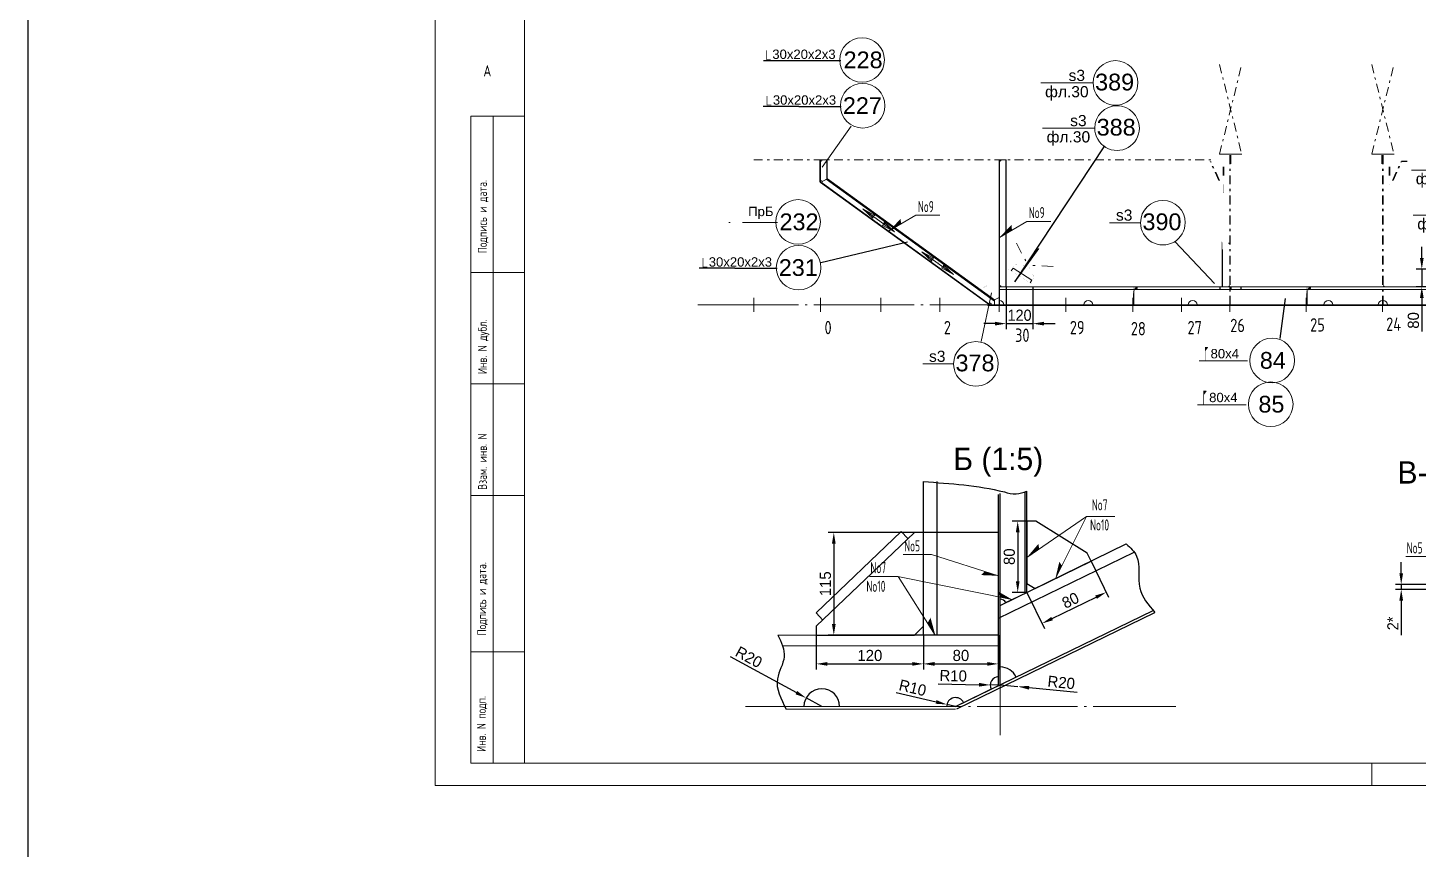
# Model space of a CAD drawing. Header units: millimetres. Extents: x 149544 to 197467, y -3118 to 25363.
# Drawn here: x 149544 to 155778, y 9845 to 13526 of the extents above; entities that cross this region are included whole.
import ezdxf

# ---------------------------------------------------------------- set-up
doc = ezdxf.new("R2010")
doc.units = ezdxf.units.MM
doc.header["$MEASUREMENT"] = 0
for name, pattern in [('K5LT32768', [0]), ('K5LT32769', [0]), ('K5LT32781', [90, 40, -20, 10, -20]), ('K5LT32790', [520, 450, -30, 10, -30]), ('K5LT32791', [0]), ('K5LT32793', [10, 5, -5]), ('K5LT32794', [10, 5, -5])]:
    doc.linetypes.add(name, pattern=pattern)
doc.layers.add('pen_035', color=1, linetype='Continuous')
doc.layers.add('pen_7', color=1, linetype='Continuous')
doc.layers.add('рабочие', color=250, linetype='Continuous', lineweight=20)
doc.styles.add('KTEXTSTYLE', font='GOST_AU.SHX', dxfattribs={"width": 0.96, "height": 5})
doc.styles.add('style5', font='arial.ttf', dxfattribs={"height": 3})
doc.dimstyles.new('PB20', dxfattribs={"dimscale": 20, "dimtxt": 2.5, "dimasz": 2.5, "dimexe": 1.25, "dimexo": 0, "dimtad": 1, "dimdec": 0, "dimtxsty": 'Standard', "dimcen": 2.5, "dimclrd": 7, "dimclre": 7, "dimclrt": 4, "dimadec": 0, "dimazin": 0, "dimtfac": 1, "dimtdec": 0, "dimtmove": 0, "dimatfit": 3, "dimfxl": 1.25, "dimarcsym": 0})
doc.dimstyles.new('PB5', dxfattribs={"dimscale": 20, "dimtxt": 2.5, "dimasz": 2.5, "dimexe": 1.25, "dimexo": 0, "dimtad": 1, "dimdec": 0, "dimlfac": 0.25, "dimtxsty": 'Standard', "dimcen": 2.5, "dimclrd": 7, "dimclre": 7, "dimclrt": 4, "dimadec": 0, "dimazin": 0, "dimtfac": 1, "dimtdec": 0, "dimtmove": 0, "dimatfit": 3, "dimfxl": 1.25, "dimarcsym": 0})

# ---------------------------------------------------------------- blocks, each defined once
blk = doc.blocks.new('*D2318')
at = {"color": 7, "lineweight": -2}
for p, q in [((155702, 11081.6), (155702, 11131.6)), ((155812.8, 11031.6), (155677, 11031.6)), ((155812.8, 11009.6), (155677, 11009.6)), ((155702, 11031.6), (155702, 11009.6)), ((155702, 10959.6), (155702, 10804.2))]:
    blk.add_line(p, q, dxfattribs=at)
at = {"color": 7}
for points in [[(155693.7, 11081.6), (155710.4, 11081.6), (155702, 11031.6)], [(155693.7, 10959.6), (155710.4, 10959.6), (155702, 11009.6)]]:
    blk.add_solid(points, dxfattribs=at)
at = {"layer": 'Defpoints', "color": 0}
for p in [(155702, 11009.6), (155812.8, 11031.6), (155812.8, 11009.6)]:
    blk.add_point(p, dxfattribs=at)
at = {"color": 4, "insert": (155664.5, 10856.9), "char_height": 50, "attachment_point": 5, "rotation": 90}
blk.add_mtext('\\H50.0;\\W0.965;\\Q0;\\H50.0;\\W0.965;\\Q0;\\Q0;2\\H50.0;\\W0.965;\\Q0;\\Q0;*', dxfattribs=at)
blk = doc.blocks.new('*D2398')
at = {"color": 7, "lineweight": -2}
for p, q in [((153930.7, 12364.7), (153930.7, 12175.4)), ((154050.7, 12364.7), (154050.7, 12175.4)), ((153880.7, 12200.4), (153830.7, 12200.4)), ((153930.7, 12200.4), (154050.7, 12200.4)), ((154100.7, 12200.4), (154150.7, 12200.4))]:
    blk.add_line(p, q, dxfattribs=at)
at = {"color": 7}
for points in [[(153880.7, 12208.7), (153880.7, 12192), (153930.7, 12200.4)], [(154100.7, 12208.7), (154100.7, 12192), (154050.7, 12200.4)]]:
    blk.add_solid(points, dxfattribs=at)
at = {"layer": 'Defpoints', "color": 0}
for p in [(153930.7, 12364.7), (154050.7, 12364.7), (154050.7, 12200.4)]:
    blk.add_point(p, dxfattribs=at)
at = {"color": 4, "insert": (153990.7, 12237.9), "char_height": 50, "attachment_point": 5}
blk.add_mtext('\\H50.0;\\W0.965;\\Q0;\\H50.0;\\W0.965;\\Q0;\\Q0;120', dxfattribs=at)
blk = doc.blocks.new('U433')
at = {"layer": 'pen_035', "color": 1, "linetype": 'K5LT32769', "lineweight": 18, "true_color": 0xff0000}
for p, q in [((-179599.7, -3381.7), (-179604.7, -3445)), ((-179599.7, -3381.7), (-179599.7, -3445)), ((-179604.7, -3445), (-179599.7, -3445))]:
    blk.add_line(p, q, dxfattribs=at)
blk = doc.blocks.new('U434')
at = {"layer": 'pen_035', "color": 1, "linetype": 'K5LT32769', "lineweight": 18, "true_color": 0xff0000}
for p in [(-179597.7, -3378.3), (-179587.7, -3372.5)]:
    blk.add_line(p, (-179586.4, -3371.3), dxfattribs=at)
blk = doc.blocks.new('U435')
at = {"layer": 'pen_035', "color": 1, "linetype": 'K5LT32769', "lineweight": 18, "true_color": 0xff0000}
for p in [(-179597.7, -3378.3), (-179586.4, -3371.3)]:
    blk.add_line(p, (-179585.8, -3369.7), dxfattribs=at)
blk = doc.blocks.new('U436')
at = {"layer": 'pen_035', "color": 1, "linetype": 'K5LT32769', "lineweight": 18, "true_color": 0xff0000}
for p in [(-179597.7, -3378.3), (-179585.8, -3369.7)]:
    blk.add_line(p, (-179585.9, -3368), dxfattribs=at)
blk = doc.blocks.new('U437')
at = {"layer": 'pen_035', "color": 1, "linetype": 'K5LT32769', "lineweight": 18, "true_color": 0xff0000}
for p in [(-179598.8, -3379.1), (-179585.9, -3368)]:
    blk.add_line(p, (-179586.7, -3366.4), dxfattribs=at)
blk = doc.blocks.new('U438')
at = {"layer": 'pen_035', "color": 1, "linetype": 'K5LT32769', "lineweight": 18, "true_color": 0xff0000}
for p in [(-179598.8, -3379.1), (-179586.7, -3366.4)]:
    blk.add_line(p, (-179588, -3365.4), dxfattribs=at)
blk = doc.blocks.new('U439')
at = {"layer": 'pen_035', "color": 1, "linetype": 'K5LT32769', "lineweight": 18, "true_color": 0xff0000}
blk.add_line((-179604.7, -3445), (-179599.7, -3381.7), dxfattribs=at)
blk = doc.blocks.new('U440')
at = {"layer": 'pen_035', "color": 1, "linetype": 'K5LT32769', "lineweight": 18, "true_color": 0xff0000}
for p in [(-179588, -3365.4), (-179589.7, -3365)]:
    blk.add_line(p, (-179604.7, -3365), dxfattribs=at)
blk = doc.blocks.new('U441')
at = {"layer": 'pen_035', "color": 1, "linetype": 'K5LT32769', "lineweight": 18, "true_color": 0xff0000}
for p, q in [((-180381.7, -3365), (-180365, -3365.4)), ((-180381.7, -3365), (-180366.7, -3365)), ((-180365, -3365.4), (-180366.7, -3365))]:
    blk.add_line(p, q, dxfattribs=at)
blk = doc.blocks.new('U442')
at = {"layer": 'pen_035', "color": 1, "linetype": 'K5LT32769', "lineweight": 18, "true_color": 0xff0000}
for p in [(-180374.7, -3378.3), (-180364.7, -3372.5)]:
    blk.add_line(p, (-180363.4, -3371.3), dxfattribs=at)
blk = doc.blocks.new('U443')
at = {"layer": 'pen_035', "color": 1, "linetype": 'K5LT32769', "lineweight": 18, "true_color": 0xff0000}
for p in [(-180374.7, -3378.3), (-180363.4, -3371.3)]:
    blk.add_line(p, (-180362.8, -3369.7), dxfattribs=at)
blk = doc.blocks.new('U444')
at = {"layer": 'pen_035', "color": 1, "linetype": 'K5LT32769', "lineweight": 18, "true_color": 0xff0000}
for p in [(-180374.7, -3378.3), (-180362.8, -3369.7)]:
    blk.add_line(p, (-180362.9, -3368), dxfattribs=at)
blk = doc.blocks.new('U445')
at = {"layer": 'pen_035', "color": 1, "linetype": 'K5LT32769', "lineweight": 18, "true_color": 0xff0000}
for p in [(-180375.8, -3379.1), (-180362.9, -3368)]:
    blk.add_line(p, (-180363.7, -3366.4), dxfattribs=at)
blk = doc.blocks.new('U446')
at = {"layer": 'pen_035', "color": 1, "linetype": 'K5LT32769', "lineweight": 18, "true_color": 0xff0000}
for p in [(-180375.8, -3379.1), (-180363.7, -3366.4)]:
    blk.add_line(p, (-180365, -3365.4), dxfattribs=at)
blk = doc.blocks.new('U447')
at = {"layer": 'pen_035', "color": 1, "linetype": 'K5LT32769', "lineweight": 18, "true_color": 0xff0000}
blk.add_line((-180381.7, -3445), (-180376.7, -3381.7), dxfattribs=at)
blk = doc.blocks.new('U448')
at = {"layer": 'pen_035', "color": 1, "linetype": 'K5LT32769', "lineweight": 18, "true_color": 0xff0000}
for p in [(-180381.7, -3445), (-180376.7, -3445)]:
    blk.add_line(p, (-180376.7, -3381.7), dxfattribs=at)
blk = doc.blocks.new('*D2400')
at = {"color": 7, "lineweight": -2}
for p, q in [((154023.9, 11315.7), (153957.3, 11315.7)), ((153982.3, 11265.7), (153982.3, 11046.2)), ((154023.9, 10996.2), (153957.3, 10996.2))]:
    blk.add_line(p, q, dxfattribs=at)
at = {"color": 7}
for points in [[(153974, 11265.7), (153990.7, 11265.7), (153982.3, 11315.7)], [(153974, 11046.2), (153990.7, 11046.2), (153982.3, 10996.2)]]:
    blk.add_solid(points, dxfattribs=at)
at = {"layer": 'Defpoints', "color": 0}
for p in [(154023.9, 11315.7), (153982.3, 10996.2), (154023.9, 10996.2)]:
    blk.add_point(p, dxfattribs=at)
at = {"color": 4, "insert": (153944.8, 11156), "char_height": 50, "attachment_point": 5, "rotation": 90}
blk.add_mtext('80', dxfattribs=at)
blk = doc.blocks.new('*D2401')
at = {"color": 7, "lineweight": -2}
for p, q in [((153895.9, 11264.5), (153132.7, 11264.5)), ((153157.7, 11214.5), (153157.7, 10854.5)), ((153895.9, 10804.5), (153132.7, 10804.5))]:
    blk.add_line(p, q, dxfattribs=at)
at = {"color": 7}
for points in [[(153149.4, 11214.5), (153166.1, 11214.5), (153157.7, 11264.5)], [(153149.4, 10854.5), (153166.1, 10854.5), (153157.7, 10804.5)]]:
    blk.add_solid(points, dxfattribs=at)
at = {"layer": 'Defpoints', "color": 0}
for p in [(153895.9, 11264.5), (153157.7, 10804.5), (153895.9, 10804.5)]:
    blk.add_point(p, dxfattribs=at)
at = {"color": 4, "insert": (153120.2, 11034.5), "char_height": 50, "attachment_point": 5, "rotation": 90}
blk.add_mtext('115', dxfattribs=at)
blk = doc.blocks.new('*D2402')
at = {"color": 7, "lineweight": -2}
for p, q in [((153079.3, 10804.5), (153079.3, 10650.6)), ((153559.3, 10804.5), (153559.3, 10650.6)), ((153129.3, 10675.6), (153509.3, 10675.6))]:
    blk.add_line(p, q, dxfattribs=at)
at = {"color": 7}
for points in [[(153129.3, 10683.9), (153129.3, 10667.3), (153079.3, 10675.6)], [(153509.3, 10683.9), (153509.3, 10667.3), (153559.3, 10675.6)]]:
    blk.add_solid(points, dxfattribs=at)
at = {"layer": 'Defpoints', "color": 0}
for p in [(153079.3, 10804.5), (153559.3, 10804.5), (153559.3, 10675.6)]:
    blk.add_point(p, dxfattribs=at)
at = {"color": 4, "insert": (153319.3, 10713.1), "char_height": 50, "attachment_point": 5}
blk.add_mtext('120', dxfattribs=at)
blk = doc.blocks.new('*D2403')
at = {"color": 7, "lineweight": -2}
for p, q in [((154311.1, 11135.9), (154389.9, 10974)), ((154023.9, 10996.2), (154102.7, 10834.4)), ((154136.7, 10878.7), (154334, 10974.6))]:
    blk.add_line(p, q, dxfattribs=at)
at = {"color": 7}
for points in [[(154330.3, 10982.1), (154337.6, 10967.1), (154378.9, 10996.5)], [(154133.1, 10886.2), (154140.3, 10871.2), (154091.7, 10856.8)]]:
    blk.add_solid(points, dxfattribs=at)
at = {"layer": 'Defpoints', "color": 0}
for p in [(154311.1, 11135.9), (154023.9, 10996.2), (154378.9, 10996.5)]:
    blk.add_point(p, dxfattribs=at)
at = {"color": 4, "insert": (154218.9, 10960.4), "char_height": 50, "attachment_point": 5, "rotation": 25.93509}
blk.add_mtext('80', dxfattribs=at)
blk = doc.blocks.new('*D2404')
at = {"color": 7, "lineweight": -2}
for p, q in [((153903.9, 10581.8), (153983.6, 10573.9)), ((154248.5, 10547.5), (154033.3, 10568.9))]:
    blk.add_line(p, q, dxfattribs=at)
at = {"color": 7}
blk.add_solid([(154034.1, 10577.2), (154032.5, 10560.6), (153983.6, 10573.9)], dxfattribs=at)
at = {"layer": 'Defpoints', "color": 0}
for p in [(153903.9, 10581.8), (153983.6, 10573.9)]:
    blk.add_point(p, dxfattribs=at)
at = {"color": 4, "insert": (154177.6, 10592.2), "char_height": 50, "attachment_point": 5, "rotation": 354.30888}
blk.add_mtext('R20', dxfattribs=at)
blk = doc.blocks.new('*D2405')
at = {"color": 7, "lineweight": -2}
for p, q in [((152692.9, 10709), (152989.8, 10546.8)), ((153103.9, 10484.5), (153033.7, 10522.8))]:
    blk.add_line(p, q, dxfattribs=at)
at = {"color": 7}
blk.add_solid([(152993.8, 10554.1), (152985.9, 10539.5), (153033.7, 10522.8)], dxfattribs=at)
at = {"layer": 'Defpoints', "color": 0}
for p in [(153033.7, 10522.8), (153103.9, 10484.5)]:
    blk.add_point(p, dxfattribs=at)
at = {"color": 4, "insert": (152776.7, 10705.9), "char_height": 50, "attachment_point": 5, "rotation": 331.35895}
blk.add_mtext('R20', dxfattribs=at)
blk = doc.blocks.new('*D2406')
at = {"color": 7, "lineweight": -2}
for p, q in [((153437.9, 10547), (153616.3, 10505.1)), ((153703.9, 10484.5), (153665, 10493.6))]:
    blk.add_line(p, q, dxfattribs=at)
at = {"color": 7}
blk.add_solid([(153618.2, 10513.2), (153614.4, 10497), (153665, 10493.6)], dxfattribs=at)
at = {"layer": 'Defpoints', "color": 0}
for p in [(153665, 10493.6), (153703.9, 10484.5)]:
    blk.add_point(p, dxfattribs=at)
at = {"color": 4, "insert": (153511.3, 10568.3), "char_height": 50, "attachment_point": 5, "rotation": 346.77756}
blk.add_mtext('R10', dxfattribs=at)
blk = doc.blocks.new('*D2407')
at = {"color": 7, "lineweight": -2}
for p, q in [((153625.8, 10586.1), (153809.1, 10582.3)), ((153897.1, 10580.4), (153859.1, 10581.2))]:
    blk.add_line(p, q, dxfattribs=at)
at = {"color": 7}
blk.add_solid([(153809.2, 10590.6), (153808.9, 10573.9), (153859.1, 10581.2)], dxfattribs=at)
at = {"layer": 'Defpoints', "color": 0}
for p in [(153859.1, 10581.2), (153897.1, 10580.4)]:
    blk.add_point(p, dxfattribs=at)
at = {"color": 4, "insert": (153693.2, 10622.2), "char_height": 50, "attachment_point": 5, "rotation": 358.78843}
blk.add_mtext('R10', dxfattribs=at)
blk = doc.blocks.new('*D2484')
at = {"color": 7, "lineweight": -2}
for p, q in [((155794.3, 12494.7), (155794.3, 12544.7)), ((156308.7, 12444.7), (155769.3, 12444.7)), ((155794.3, 12444.7), (155794.3, 12364.7)), ((156317.7, 12364.7), (155769.3, 12364.7)), ((155794.3, 12314.7), (155794.3, 12164.7))]:
    blk.add_line(p, q, dxfattribs=at)
at = {"color": 7}
for points in [[(155786, 12494.7), (155802.7, 12494.7), (155794.3, 12444.7)], [(155786, 12314.7), (155802.7, 12314.7), (155794.3, 12364.7)]]:
    blk.add_solid(points, dxfattribs=at)
at = {"layer": 'Defpoints', "color": 0}
for p in [(156308.7, 12444.7), (155794.3, 12364.7), (156317.7, 12364.7)]:
    blk.add_point(p, dxfattribs=at)
at = {"color": 4, "insert": (155756.8, 12214.7), "char_height": 50, "attachment_point": 5, "rotation": 90}
blk.add_mtext('80', dxfattribs=at)
blk = doc.blocks.new('*D3667')
at = {"color": 7, "lineweight": -2}
for p, q in [((153559.3, 10804.5), (153559.3, 10650.6)), ((153895.9, 10804.5), (153895.9, 10650.6)), ((153609.3, 10675.6), (153845.9, 10675.6))]:
    blk.add_line(p, q, dxfattribs=at)
at = {"color": 7}
for points in [[(153609.3, 10683.9), (153609.3, 10667.3), (153559.3, 10675.6)], [(153845.9, 10683.9), (153845.9, 10667.3), (153895.9, 10675.6)]]:
    blk.add_solid(points, dxfattribs=at)
at = {"layer": 'Defpoints', "color": 0}
for p in [(153559.3, 10804.5), (153895.9, 10804.5), (153895.9, 10675.6)]:
    blk.add_point(p, dxfattribs=at)
at = {"color": 4, "insert": (153727.6, 10713.1), "char_height": 50, "attachment_point": 5}
blk.add_mtext('80', dxfattribs=at)

msp = doc.modelspace()

# ---------------------------------------------------------------- hatches: boundary and pattern name
for points in [[(153459.4, 12647.1), (153457.3, 12669.7), (153403.5, 12614.1)], [(153956.6, 12620.1), (153954.5, 12642.7), (153900.7, 12587.1)], [(154498.7, 12284.7), (154503.7, 12284.7), (154503.7, 12348), (154504, 12349.4), (154504.7, 12350.6), (154505.7, 12351.5), (154515.7, 12357.2), (154517, 12358.4), (154517.7, 12360), (154517.6, 12361.7), (154516.8, 12363.3), (154515.4, 12364.3), (154513.7, 12364.7), (154498.7, 12364.7)], [(155275.7, 12284.7), (155280.7, 12284.7), (155280.7, 12348), (155281, 12349.4), (155281.7, 12350.6), (155282.7, 12351.5), (155292.7, 12357.2), (155294, 12358.4), (155294.7, 12360), (155294.6, 12361.7), (155293.8, 12363.3), (155292.4, 12364.3), (155290.7, 12364.7), (155275.7, 12364.7)], [(154078.6, 11190.5), (154075.1, 11213.4), (154023.9, 11153)], [(154180.3, 11116), (154169.1, 11133.3), (154151.2, 11058)], [(153834.1, 11090.2), (153818.7, 11073.6), (153895.9, 11070.5)], [(153902.4, 10975.4), (153892.7, 11001.2), (153956, 10964.7)], [(153578.2, 10859), (153591.4, 10882.3), (153612.9, 10804.5)]]:
    msp.add_hatch(color=0).paths.add_polyline_path(points)
at = {"layer": 'рабочие', "lineweight": 18}
h = msp.add_hatch(color=256, dxfattribs=at)
edge = h.paths.add_edge_path()
edge.add_line((154821.5, 12034.6), (154824, 12034.6))
edge.add_line((154824, 12034.6), (154824, 12075.9))
edge.add_arc((154830.4, 12075.9), 6.4, 142.35666, 180, ccw=False)
edge.add_line((154825.4, 12079.8), (154835.1, 12092.5))
edge.add_arc((154833.6, 12093.7), 1.92, 322.35666, 360)
edge.add_line((154835.5, 12093.7), (154835.5, 12094.4))
edge.add_arc((154833.6, 12094.4), 1.92, 360, 450)
edge.add_line((154833.6, 12096.3), (154821.5, 12096.3))
edge.add_line((154821.5, 12096.3), (154821.5, 12034.6))
h = msp.add_hatch(color=256, dxfattribs=at)
edge = h.paths.add_edge_path()
edge.add_line((154815, 11838.3), (154817.6, 11838.3))
edge.add_line((154817.6, 11838.3), (154817.6, 11879.5))
edge.add_arc((154824, 11879.5), 6.4, 142.35666, 180, ccw=False)
edge.add_line((154818.9, 11883.4), (154828.7, 11896.1))
edge.add_arc((154827.2, 11897.3), 1.92, 322.35666, 360)
edge.add_line((154829.1, 11897.3), (154829.1, 11898))
edge.add_arc((154827.2, 11898), 1.92, 360, 450)
edge.add_line((154827.2, 11899.9), (154815, 11899.9))
edge.add_line((154815, 11899.9), (154815, 11838.3))

# ---------------------------------------------------------------- linework, layer by layer
at = {"color": 7, "linetype": 'K5LT32768', "lineweight": 18}
for p, q in [((151370.4, 22010.1), (151370.4, 10130.1)), ((155570.4, 10230.1), (155570.4, 10130.1))]:
    msp.add_line(p, q, dxfattribs=at)
at = {"color": 0, "linetype": 'K5LT32769', "lineweight": 18}
for p, q in [((151770.4, 21910.1), (151770.4, 10230.1)), ((151530.4, 13130.1), (151530.4, 10230.1)), ((151770.4, 13130.1), (151530.4, 13130.1)), ((151630.4, 13130.1), (151630.4, 10230.1)), ((153094.7, 12834.7), (153094.7, 12934.7)), ((153098.7, 12834.7), (153098.7, 12934.7)), ((153105.7, 12934.7), (153128.7, 12934.7)), ((153126.7, 12847.8), (153126.7, 12935.9)), ((153128.7, 12850), (153128.7, 12934.7)), ((153907.7, 12934.7), (153930.7, 12934.7)), ((153928.7, 12935.9), (153928.7, 12363.5)), ((153930.7, 12934.7), (153930.7, 12364.7)), ((153105, 12837.9), (153128.7, 12850)), ((153105, 12837.9), (153128.8, 12850)), ((153878.7, 12301.7), (153124.2, 12847.7)), ((153878.7, 12307.3), (153128.8, 12850)), ((151770.4, 12430.1), (151530.4, 12430.1)), ((153953.4, 12436.7), (153961.4, 12449.3)), ((154046.1, 12395.4), (153961.4, 12449.3)), ((153900.7, 12304.7), (153900.7, 12364.7)), ((153900.7, 12364.7), (156308.7, 12364.7)), ((153900.7, 12352.7), (156308.7, 12352.7)), ((153907.7, 12364.7), (153930.7, 12364.7)), ((154038.1, 12382.8), (154046.1, 12395.4)), ((153865.3, 12285), (153878.7, 12285.1)), ((153878.5, 12307.5), (153898.7, 12317.8)), ((153878.7, 12285.1), (153878.7, 12307.3)), ((151770.4, 11930.1), (151530.4, 11930.1)), ((151770.4, 11430.1), (151530.4, 11430.1)), ((153460, 11268.6), (153077.9, 10903.9)), ((153490.3, 11236.9), (153460, 11268.6)), ((153108.2, 10872.1), (153077.9, 10903.9)), ((153895.9, 10804.5), (152906.9, 10804.5)), ((151770.4, 10730.1), (151530.4, 10730.1)), ((153895.9, 10756.5), (152927.6, 10756.5)), ((151770.4, 10230.1), (168090.4, 10230.1))]:
    msp.add_line(p, q, dxfattribs=at)
for p, q in [((152842.6, 13379.1), (153188.9, 13379.1)), ((153001.3, 13174.1), (153191.3, 13174.1)), ((152713.9, 12448.3), (152903.9, 12448.3))]:
    msp.add_line(p, q)
at = {"color": 0, "linetype": 'K5LT32781', "lineweight": 18}
for p, q in [((154887.2, 12959.3), (154987.2, 13362.1)), ((154887.2, 13362.1), (154987.2, 12959.3)), ((155569.7, 12959.3), (155669.7, 13362.1)), ((155569.7, 13362.1), (155669.7, 12959.3)), ((152798.7, 12934.7), (154850.1, 12934.7)), ((154883.7, 12842.2), (154845.7, 12926.6)), ((154886.7, 12842.2), (154848.7, 12926.6)), ((154933.7, 12284.7), (154933.7, 12959.3)), ((154935.7, 12284.7), (154935.7, 12959.3)), ((154935.7, 12916), (154935.7, 12959.3)), ((154938.7, 12916), (154938.7, 12959.3)), ((155615.7, 12916), (155615.7, 12959.3)), ((155618.7, 12284.7), (155618.7, 12959.3)), ((155618.7, 12916), (155618.7, 12959.3)), ((155620.7, 12284.7), (155620.7, 12959.3)), ((155663.3, 12842.2), (155701.3, 12926.6)), ((155666.3, 12842.2), (155704.3, 12926.6)), ((154903.7, 12864.5), (154903.7, 12903.3)), ((154906.7, 12864.5), (154906.7, 12903.3)), ((155647.7, 12864.5), (155647.7, 12903.3)), ((155650.7, 12864.5), (155650.7, 12903.3)), ((154928.7, 12364.7), (154903.7, 12364.7)), ((155625.7, 12364.7), (155650.7, 12364.7))]:
    msp.add_line(p, q, dxfattribs=at)
at = {"color": 0, "linetype": 'K5LT32768', "lineweight": 18}
for p, q in [((154320.8, 13278.9), (154086.4, 13278.9)), ((153106.1, 12900.9), (153234.9, 13085.4)), ((154327.8, 13076.5), (154093.4, 13076.5)), ((154987.2, 12959.3), (154887.2, 12959.3)), ((155669.7, 12959.3), (155569.7, 12959.3)), ((155983, 12888.8), (155748.6, 12888.8)), ((153287.2, 12714.3), (153429.6, 12612.5)), ((153341.5, 12685), (153287.2, 12714.3)), ((153332.6, 12672.4), (153287.2, 12714.3)), ((153341.5, 12685), (153332.1, 12682.3)), ((153332.6, 12672.4), (153332.1, 12682.3)), ((153526, 12685.8), (153403.5, 12614.1)), ((153633.9, 12685.8), (153526.2, 12685.8)), ((154023.2, 12658.7), (153900.7, 12587.1)), ((154131.1, 12658.8), (154023.3, 12658.8)), ((155990, 12686.4), (155755.6, 12686.4)), ((152692.7, 12654), (152687.7, 12654)), ((152905, 12654), (152748.2, 12654)), ((153375.3, 12641.9), (153384.7, 12644.6)), ((153375.3, 12641.9), (153429.6, 12612.5)), ((153384.2, 12654.4), (153429.6, 12612.5)), ((153384.2, 12654.4), (153384.7, 12644.6)), ((154533.2, 12652.8), (154394.5, 12652.8)), ((154000.1, 12516.6), (153976.9, 12560.9)), ((153552.2, 12522.6), (153694.6, 12420.8)), ((153606.5, 12493.2), (153552.2, 12522.6)), ((153597.6, 12480.7), (153552.2, 12522.6)), ((153606.5, 12493.2), (153597.1, 12490.5)), ((153597.6, 12480.7), (153597.1, 12490.5)), ((154018.5, 12481.1), (154013.9, 12490)), ((153640.3, 12450.1), (153649.7, 12452.8)), ((153640.3, 12450.1), (153694.6, 12420.8)), ((153649.2, 12462.6), (153694.6, 12420.8)), ((153649.2, 12462.6), (153649.7, 12452.8)), ((154050.8, 12460.6), (154060.7, 12460.2)), ((154090.7, 12458.9), (154140.7, 12456.7)), ((152798.7, 12252.7), (152798.7, 12316.7)), ((153098.7, 12252.7), (153098.7, 12316.7)), ((153368.7, 12252.7), (153368.7, 12316.7)), ((153633.7, 12252.7), (153633.7, 12316.7)), ((153864.6, 12338.8), (153817.9, 12119.6)), ((154198.7, 12252.7), (154198.7, 12316.7)), ((154498.7, 12252.7), (154498.7, 12316.7)), ((154716.7, 12252.7), (154716.7, 12316.7)), ((154933.7, 12252.7), (154933.7, 12316.7)), ((155275.7, 12252.7), (155275.7, 12316.7)), ((155618.7, 12252.7), (155618.7, 12316.7)), ((154795.3, 12033.6), (155012.7, 12033.6)), ((153694.8, 12020.1), (153556.2, 12020.1)), ((154788.8, 11837.2), (155006.2, 11837.2)), ((154291.4, 11336.6), (154023.9, 11153)), ((154291.4, 11336.6), (154151.2, 11058)), ((154418.2, 11336.6), (154291.4, 11336.6)), ((153595.7, 11165.4), (153468.8, 11165.4)), ((153595.7, 11165.4), (153895.9, 11070.5)), ((155825.6, 11156.2), (155722, 11156.2)), ((153444.3, 11067.7), (153317.5, 11067.7)), ((153444.3, 11067.7), (153956, 10964.7)), ((153445.7, 11067.4), (153612.9, 10804.5)), ((153903.9, 10356.5), (153903.9, 10612.5)), ((151370.4, 10130.1), (168190.4, 10130.1))]:
    msp.add_line(p, q, dxfattribs=at)
at = {"color": 7}
for p, q in [((153001.3, 13174.1), (152841, 13174.1)), ((154371.1, 12997.1), (153969, 12389.8)), ((155703.6, 12927.9), (155728, 12927.9)), ((153487.5, 12565.8), (153100.2, 12473.5)), ((154688.5, 12567.3), (154864.4, 12379.9)), ((154899.1, 12532.8), (154899.1, 12364.7)), ((152713.9, 12448.3), (152553.6, 12448.3)), ((154889.1, 12364.7), (154889.1, 12352.7)), ((154932.8, 12364.2), (154932.8, 12352.2)), ((154937.4, 12364.2), (154937.4, 12352.2)), ((154983.2, 12364.2), (154983.2, 12352.2)), ((155158.9, 12133.8), (155183.6, 12312.4)), ((153559.3, 10804.5), (153559.3, 11492.3)), ((153621, 10804.5), (153621, 11492.3)), ((153895.9, 10804.5), (153490.6, 10804.5))]:
    msp.add_line(p, q, dxfattribs=at)
at = {"color": 0, "linetype": 'K5LT32791', "lineweight": 18}
for p, q in [((153898.7, 12284.7), (153898.7, 12934.7)), ((153900.7, 12284.7), (153900.7, 12934.7)), ((153097.6, 12833.1), (153855.3, 12284.7)), ((153098.7, 12834.7), (153858.7, 12284.7)), ((153106.3, 12829.2), (153858.7, 12284.7)), ((153858.7, 12284.7), (153848.7, 12284.7)), ((153848.7, 12284.7), (153848.7, 12281.7)), ((153858.7, 12284.7), (156308.7, 12284.7)), ((153858.7, 12284.7), (156308.7, 12284.7)), ((153898.7, 12252.7), (153898.7, 12316.7)), ((153858.7, 12281.7), (153848.7, 12281.7)), ((153858.7, 12281.7), (156308.7, 12281.7)), ((152938.2, 10484.5), (153703.9, 10484.5)), ((152938.2, 10484.5), (153703.9, 10484.5)), ((152944.4, 10472.5), (153703.9, 10472.5))]:
    msp.add_line(p, q, dxfattribs=at)
at = {"color": 0}
msp.add_line((154075.4, 12537.8), (153968.7, 12387.3), dxfattribs=at)
at = {"color": 0, "linetype": 'K5LT32790', "lineweight": 18}
for p, q in [((152548.7, 12284.7), (156308.7, 12284.7)), ((152761.1, 10484.5), (154691.6, 10484.5))]:
    msp.add_line(p, q, dxfattribs=at)
at = {"color": 0, "linetype": 'Continuous'}
for p, q in [((153895.9, 10577.9), (153895.9, 11434.5)), ((153903.9, 10577.9), (153903.9, 11439.1)), ((154015.9, 10992.2), (154015.9, 11446.3)), ((154023.9, 10996.2), (154023.9, 11449.6)), ((153896.9, 10880.9), (154504.5, 11176.6)), ((153903.9, 10937.7), (154469.4, 11213)), ((153929.1, 10950.1), (154023.9, 10996.2)), ((153703.9, 10484.5), (154589.4, 10915.5)), ((153903.9, 10661.8), (153903.9, 10937.7)), ((153709.2, 10473.7), (154597.5, 10906.1)), ((153895.9, 10578.1), (153895.9, 10804.5)), ((153703.9, 10484.5), (153895.9, 10578.1))]:
    msp.add_line(p, q, dxfattribs=at)
at = {"color": 1, "linetype": 'K5LT32769', "lineweight": 18, "true_color": 0xff0000}
msp.add_line((151770.4, 10230.1), (151530.4, 10230.1), dxfattribs=at)
at = {"color": 2}
msp.add_lwpolyline([(149543.6, -3117.8), (187950.5, -3117.8), (187950.5, 23758.3), (149543.6, 23758.3)], close=True, dxfattribs=at)
at = {"const_width": 3}
for points in [[(152855.6, 13424.8), (152855.6, 13385.5), (152875.3, 13385.5)], [(152858, 13219.8), (152858, 13180.5), (152877.7, 13180.5)], [(152570.6, 12494), (152570.6, 12454.8), (152590.3, 12454.8)]]:
    msp.add_lwpolyline(points, dxfattribs=at)
at = {"color": 0, "linetype": 'K5LT32791', "const_width": 0.18}
msp.add_lwpolyline([(153098.7, 12934.7), (153098.7, 12933.7), (153098.7, 12834.7), (153106.3, 12829.2)], dxfattribs=at)
at = {"color": 0, "linetype": 'K5LT32794', "const_width": 0.18}
for points in [[(154933.7, 12899.3), (154933.7, 12895.4), (154906.7, 12895.4), (154906.7, 12899.3), (154933.7, 12899.3)], [(155620.7, 12899.3), (155620.7, 12895.4), (155647.7, 12895.4), (155647.7, 12899.3), (155620.7, 12899.3)], [(154933.7, 12842.2), (154933.7, 12838.5), (154883.7, 12838.5), (154883.7, 12842.2), (154933.7, 12842.2)], [(154933.7, 12785.2), (154933.7, 12787.1), (154933.4, 12788.5), (154932.7, 12789.1), (154907.7, 12789.1), (154906.7, 12789.6), (154906, 12791), (154905.7, 12793), (154905.7, 12822.1), (154905.4, 12823.5), (154904.7, 12824.1), (154903.7, 12824.1), (154903.7, 12785.2), (154933.7, 12785.2)], [(155616.3, 12842.2), (155616.3, 12838.5), (155666.3, 12838.5), (155666.3, 12842.2), (155616.3, 12842.2)], [(155620.7, 12785.2), (155620.7, 12787.1), (155621, 12788.5), (155621.7, 12789.1), (155646.7, 12789.1), (155647.7, 12789.6), (155648.5, 12791), (155648.7, 12793), (155648.7, 12822.1), (155649, 12823.5), (155649.7, 12824.1), (155650.7, 12824.1), (155650.7, 12785.2), (155620.7, 12785.2)]]:
    msp.add_lwpolyline(points, dxfattribs=at)
at = {"color": 0, "linetype": 'K5LT32793', "const_width": 0.18}
for points in [[(153350.7, 12652.3), (153351.5, 12651.8), (153352.3, 12651.6), (153352.9, 12652), (153367.6, 12672.2), (153368.4, 12672.9), (153369.4, 12673.1), (153370.4, 12672.7), (153382.5, 12663.9), (153383.3, 12663.7), (153383.9, 12664.1), (153384.5, 12664.9), (153368.3, 12676.6), (153350.7, 12652.3)], [(153615.7, 12460.6), (153616.5, 12460), (153617.3, 12459.8), (153617.9, 12460.2), (153632.6, 12480.5), (153633.4, 12481.1), (153634.4, 12481.3), (153635.4, 12480.9), (153647.5, 12472.1), (153648.3, 12471.9), (153648.9, 12472.3), (153649.5, 12473.1), (153633.3, 12484.9), (153615.7, 12460.6)], [(154498.7, 12284.7), (154503.7, 12284.7), (154503.7, 12348), (154504, 12349.4), (154504.7, 12350.6), (154505.7, 12351.5), (154515.7, 12357.2), (154517, 12358.4), (154517.7, 12360), (154517.6, 12361.7), (154516.8, 12363.3), (154515.4, 12364.3), (154513.7, 12364.7), (154498.7, 12364.7), (154498.7, 12284.7)], [(155275.7, 12284.7), (155280.7, 12284.7), (155280.7, 12348), (155281, 12349.4), (155281.7, 12350.6), (155282.7, 12351.5), (155292.7, 12357.2), (155294, 12358.4), (155294.7, 12360), (155294.6, 12361.7), (155293.8, 12363.3), (155292.4, 12364.3), (155290.7, 12364.7), (155275.7, 12364.7), (155275.7, 12284.7)]]:
    msp.add_lwpolyline(points, dxfattribs=at)
at = {"color": 0, "linetype": 'K5LT32769', "const_width": 0.18}
for points in [[(154896.1, 12532.8), (154899.1, 12532.8), (154899.1, 12564.8), (154931.1, 12564.8), (154931.1, 12567.8), (154896.1, 12567.8), (154896.1, 12532.8)], [(153930.7, 12374.7), (153940.7, 12364.7), (154050.7, 12364.7), (154050.7, 12374.7), (153940.7, 12444.7), (153930.7, 12444.7), (153930.7, 12374.7)], [(154889.1, 12364.7), (154899.1, 12374.7), (154899.1, 12444.7), (154889.1, 12444.7), (154819.1, 12374.7), (154819.1, 12364.7), (154889.1, 12364.7)], [(153898.7, 12392.8), (153888.7, 12392.8), (153823.6, 12359.5), (153817.7, 12351.4), (153878.5, 12307.5)]]:
    msp.add_lwpolyline(points, dxfattribs=at)
at = {"color": 0, "linetype": 'K5LT32768', "const_width": 0.18}
for points in [[(153957.4, 12443), (153970.8, 12464.1), (154020.8, 12461.9)], [(154042.1, 12389.1), (154055.5, 12410.2), (154032.4, 12454.5)]]:
    msp.add_lwpolyline(points, dxfattribs=at)
at = {"color": 0, "linetype": 'Continuous'}
for points in [[(154311.1, 11135.9, 0), (154293.6, 11171.9, 0), (154063.9, 11315.7, 0), (154023.9, 11315.7, 0), (154023.9, 11036.1, 0), (154059.9, 11013.6, 0), (154311.1, 11135.9, 0)], [(153559.3, 11264.5, 0), (153519.3, 11264.5, 0), (153079.3, 10844.5, 0), (153079.3, 10804.5, 0), (153519.3, 10804.5, 0), (153559.3, 10844.5, 0)]]:
    msp.add_polyline3d(points, dxfattribs=at)
at = {"color": 0, "linetype": 'K5LT32768', "lineweight": 18}
for centre in [(153284.8, 13381.9), (153287.2, 13176.9), (152997.4, 12656.2), (152999.8, 12451.2), (155123.3, 12035.2), (155116.8, 11838.9)]:
    msp.add_circle(centre, 100, dxfattribs=at)
for centre, start, end in [((154420.8, 13278.9), 0, 179.99998), ((154420.8, 13278.9), 179.99998, 0), ((154427.8, 13076.5), 0, 179.99998), ((154427.8, 13076.5), 179.99998, 0), ((154633.2, 12652.8), 0, 179.99998), ((154633.2, 12652.8), 179.99998, 0), ((153794.8, 12020.1), 0, 179.99998), ((153794.8, 12020.1), 179.99998, 0)]:
    msp.add_arc(centre, 100, start, end, dxfattribs=at)
at = {"color": 0, "linetype": 'K5LT32769', "lineweight": 18}
for centre, radius, start, end in [((153098.7, 12934.7), 7, 270, 0), ((153900.7, 12934.7), 7, 270, 0), ((153098.7, 12834.7), 7, 27.00074, 90), ((153098.7, 12834.7), 7, 324.10772, 26.99892), ((153900.7, 12364.7), 7, 0, 90), ((153858.3, 12285), 7, 0.10744, 144.10779), ((153900.7, 12284.7), 20, 0, 90), ((154298.7, 12284.7), 20, 0, 180), ((154766.7, 12284.7), 20, 0, 180), ((155375.7, 12284.7), 20, 0, 180), ((155618.7, 12284.7), 20, 90.00001, 180), ((155620.7, 12284.7), 20, 0, 90)]:
    msp.add_arc(centre, radius, start, end, dxfattribs=at)
at = {"color": 0, "linetype": 'K5LT32781', "lineweight": 18}
for centre, start, end in [((154933.7, 12562.7), 180, 270), ((154933.7, 12364.7), 90, 180), ((155620.7, 12364.7), 0, 90)]:
    msp.add_arc(centre, 5, start, end, dxfattribs=at)
at = {"color": 0, "linetype": 'Continuous'}
for centre, radius, start, end in [((153903.9, 10937.8), 28, 25.95377, 90), ((153903.9, 10581.8), 80, 25.95288, 89.99999), ((153897.1, 10580.4), 38, 91.67923, 208.41336), ((153103.9, 10484.5), 80, 0.00001, 180), ((153703.9, 10484.5), 40, 25.95337, 180)]:
    msp.add_arc(centre, radius, start, end, dxfattribs=at)
at = {"color": 0}
for points in [[(153559.3, 11492.3), (153922.4, 11446), (153975.1, 11437.4), (154023.9, 11449.6)], [(154469.4, 11213), (154515.7, 11158.6), (154529.6, 11015.4), (154597.5, 10906.1)], [(152906.9, 10804.5), (152935, 10707.3), (152904.8, 10608.8), (152944.4, 10472.5)]]:
    msp.add_spline(points, degree=3, dxfattribs=at)

# ---------------------------------------------------------------- block references
for name in ['U441', 'U447', 'U448', 'U446', 'U445', 'U444', 'U443', 'U442', 'U440', 'U433', 'U439', 'U438', 'U437', 'U436', 'U435', 'U434']:
    msp.add_blockref(name, (334880.4, 15729.7), dxfattribs=at)

# ---------------------------------------------------------------- texts
at = {"color": 0, "char_height": 2.5, "attachment_point": 1, "style": 'KTEXTSTYLE'}
for s, insert in [('\\H3.5;\\W0.965;\\Q15;\\Q0;\\H50.00;{\\c16711935;A}', (151586.7, 13358.5)), ('\\H3.5;\\W0.965;\\Q15;\\Q0;\\W0.765;\\H50.00;{\\c16711935;No9}', (153534.8, 12749.9)), ('\\H3.5;\\W0.965;\\Q15;\\Q0;\\W0.765;\\H50.00;{\\c16711935;No9}', (154032, 12722.8)), ('{\\H24x;\\W0.965;\\C6;26}', (154935.4, 12222.3)), ('{\\H24x;\\W0.965;\\C6;25}', (155293.7, 12224.8)), ('{\\H24x;\\W0.965;\\C6;24}', (155634.5, 12228)), ('\\H3.5;\\W0.965;\\Q15;\\Q0;\\H60.00;{\\c16711935;0}', (153116.1, 12212.7)), ('\\H3.5;\\W0.965;\\Q15;\\Q0;\\H60.00;{\\c16711935;2}', (153651.1, 12212.7)), ('{\\H24x;\\W0.965;\\C6;30}', (153970.5, 12178.4)), ('{\\H24x;\\W0.965;\\C6;29}', (154216.1, 12212.7)), ('{\\H24x;\\W0.965;\\C6;28}', (154489.6, 12207.9)), ('{\\H24x;\\W0.965;\\C6;27}', (154743.8, 12212.7)), ('\\H3.5;\\W0.965;\\Q15;\\Q0;\\W0.765;\\H50.00;No7', (154314.8, 11413.6)), ('\\H3.5;\\W0.965;\\Q15;\\Q0;\\W0.765;\\H50.00;No10', (154306.8, 11323.1)), ('\\H3.5;\\W0.965;\\Q15;\\Q0;\\W0.765;\\H50.00;No5', (153473.3, 11229.4)), ('\\H3.5;\\W0.965;\\Q15;\\Q0;\\W0.765;\\H50.00;{\\c16711935;No5}', (155726.5, 11220.2)), ('\\H3.5;\\W0.965;\\Q15;\\Q0;\\W0.765;\\H50.00;No7', (153321.9, 11131.7)), ('\\H3.5;\\W0.965;\\Q15;\\Q0;\\W0.765;\\H50.00;No10', (153303.9, 11048.2))]:
    msp.add_mtext(s, dxfattribs=dict(at, insert=insert))
at = {"color": 0, "char_height": 2.5, "attachment_point": 1, "rotation": 90, "style": 'KTEXTSTYLE'}
for s, insert in [('\\H3.5;\\W0.965;\\Q15;\\Q0;\\H40.00;{\\c16711935;Подпись и дата.}', (151562.1, 12515.8)), ('\\H3.5;\\W0.965;\\Q15;\\Q0;\\H40.00;{\\c16711935;Инв. N дубл.}', (151562.1, 11974.4)), ('\\H3.5;\\W0.965;\\Q15;\\Q0;\\H40.00;{\\c16711935;Взам. инв. N}', (151562.1, 11455.7)), ('\\H3.5;\\W0.965;\\Q15;\\Q0;\\H40.00;{\\c16711935;Подпись и дата.}', (151559.1, 10803.1))]:
    msp.add_mtext(s, dxfattribs=dict(at, insert=insert))
at = {"color": 7, "insert": (151557.5, 10281.5), "char_height": 2.5, "attachment_point": 1, "rotation": 90, "style": 'KTEXTSTYLE'}
msp.add_mtext('\\H3.5;\\W0.965;\\Q15;\\Q0;\\H40.00;{\\c16711935;Инв. N подп.}', dxfattribs=at)
at = {"layer": 'pen_7', "color": 0, "style": 'style5'}
for s, height, p in [('30х20х2х3', 42, (152882, 13386.5)), ('s3', 50, (154210.5, 13287.8)), ('30х20х2х3', 42, (152884.4, 13181.5)), ('фл.30', 50, (154105, 13214.9)), ('s3', 50, (154217.5, 13085.3)), ('фл.30', 50, (154112, 13012.5)), ('фл.20', 50, (155767.2, 12824.9)), ('ПрБ', 42, (152773.9, 12682)), ('s3', 50, (154422.9, 12661.7)), ('фл.20', 50, (155774.2, 12622.4)), ('30х20х2х3', 42, (152597, 12455.8)), ('s3', 50, (153584.6, 12029))]:
    msp.add_text(s, height=height, dxfattribs=at).set_placement(p)
at = {"layer": 'pen_7', "color": 2, "style": 'style5'}
for s, height, p in [('228', 75, (153201.8, 13344.9)), ('389', 75, (154329.5, 13245.5)), ('227', 75, (153198.5, 13140)), ('388', 75, (154336.5, 13043.1)), ('232', 75, (152914.4, 12619.2)), ('390', 75, (154541.9, 12619.4)), ('231', 75, (152911.1, 12414.2)), ('378', 75, (153703.5, 11986.7)), ('80x4', 42, (154847.2, 12044.8)), ('84', 75, (155068.1, 11998.3)), ('80x4', 42, (154840.8, 11848.5)), ('85', 75, (155061.7, 11801.9))]:
    msp.add_text(s, height=height, dxfattribs=at).set_placement(p)
at = {"layer": 'pen_7', "color": 0, "style": 'style5', "width": 0.965}
for s, p in [('Б (1:5)', (153693.7, 11544)), ('В-В (1:2)', (155685.2, 11483.6))]:
    msp.add_text(s, height=100, dxfattribs=at).set_placement(p)

# ---------------------------------------------------------------- dimensions: what is measured, and where the dimension line sits
at = {"color": 7}
dim = msp.add_linear_dim(base=(155794.3, 12364.7), p1=(156308.7, 12444.7), p2=(156317.7, 12364.7), angle=90, text='80', dimstyle='PB5', dxfattribs=at)
dim.commit()
dim.dimension.update_dxf_attribs({"geometry": '*D2484', "text_midpoint": (155756.8, 12214.7)})
at = {"color": 0}
dim = msp.add_linear_dim(base=(154050.7, 12200.4), p1=(153930.7, 12364.7), p2=(154050.7, 12364.7), text='\\H50.0;\\W0.965;\\Q0;\\H50.0;\\W0.965;\\Q0;\\Q0;120', dimstyle='PB20', dxfattribs=at)
dim.commit()
dim.dimension.update_dxf_attribs({"geometry": '*D2398', "text_midpoint": (153990.7, 12200.4), "dimtype": 160})
for base, p1, p2, picture, middle in [((153982.3, 10996.2), (154023.9, 11315.7), (154023.9, 10996.2), '*D2400', (153944.8, 11156)), ((153157.7, 10804.5), (153895.9, 11264.5), (153895.9, 10804.5), '*D2401', (153120.2, 11034.5))]:
    dim = msp.add_linear_dim(base=base, p1=p1, p2=p2, angle=90, dimstyle='PB5', dxfattribs=at)
    dim.commit()
    dim.dimension.update_dxf_attribs({"geometry": picture, "text_midpoint": middle})
dim = msp.add_aligned_dim(p1=(154023.9, 10996.2), p2=(154311.1, 11135.9), distance=-155, dimstyle='PB5', dxfattribs=at)
dim.commit()
dim.dimension.update_dxf_attribs({"geometry": '*D2403', "text_midpoint": (154218.9, 10960.4)})
dim = msp.add_linear_dim(base=(155702, 11009.6), p1=(155812.8, 11031.6), p2=(155812.8, 11009.6), angle=270, text='\\H50.0;\\W0.965;\\Q0;\\H50.0;\\W0.965;\\Q0;\\Q0;2\\H50.0;\\W0.965;\\Q0;\\Q0;*', dimstyle='PB20', dxfattribs=at)
dim.commit()
dim.dimension.update_dxf_attribs({"geometry": '*D2318', "text_midpoint": (155702, 10856.9), "dimtype": 161})
dim = msp.add_linear_dim(base=(153559.3, 10675.6), p1=(153079.3, 10804.5), p2=(153559.3, 10804.5), dimstyle='PB5', dxfattribs=at)
dim.commit()
dim.dimension.update_dxf_attribs({"geometry": '*D2402', "text_midpoint": (153319.3, 10713.1)})
at = {"color": 7}
dim = msp.add_linear_dim(base=(153895.9, 10675.6), p1=(153559.3, 10804.5), p2=(153895.9, 10804.5), text='80', dimstyle='PB5', dxfattribs=at)
dim.commit()
dim.dimension.update_dxf_attribs({"geometry": '*D3667', "text_midpoint": (153727.6, 10713.1)})
at = {"color": 0}
for center, mpoint, picture, middle in [((153103.9, 10484.5), (153033.7, 10522.8), '*D2405', (152758.7, 10673)), ((153903.9, 10581.8), (153983.6, 10573.9), '*D2404', (154173.8, 10554.9))]:
    dim = msp.add_radius_dim(center=center, mpoint=mpoint, dimstyle='PB5', dxfattribs=at)
    dim.commit()
    dim.dimension.update_dxf_attribs({"geometry": picture, "text_midpoint": middle, "dimtype": 164})
for center, mpoint, picture, middle in [((153703.9, 10484.5), (153665, 10493.6), '*D2406', (153511.3, 10568.3)), ((153897.1, 10580.4), (153859.1, 10581.2), '*D2407', (153693.2, 10622.2))]:
    dim = msp.add_radius_dim(center=center, mpoint=mpoint, dimstyle='PB5', dxfattribs=at)
    dim.commit()
    dim.dimension.update_dxf_attribs({"geometry": picture, "text_midpoint": middle})

doc.saveas('drawing.dxf')
